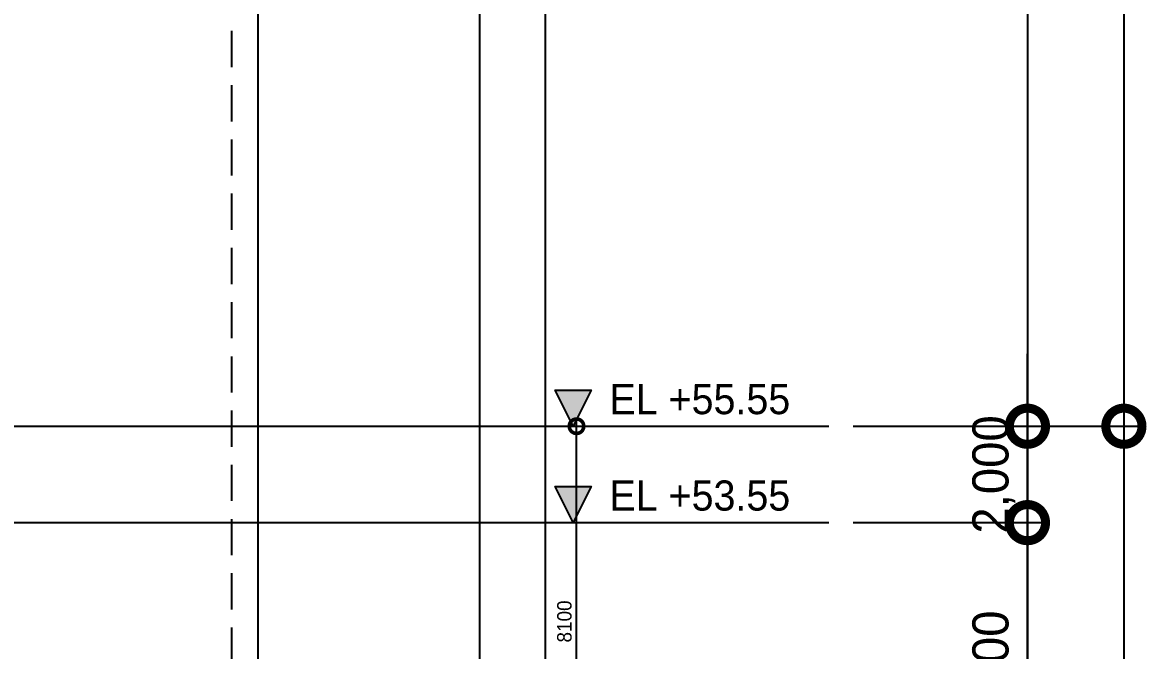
# Model space of a CAD drawing. Extents: x -430745 to 210250, y 0 to 148500.
# Drawn here: x 153908 to 177219, y 48526 to 61555 of the extents above; entities that cross this region are included whole.
import ezdxf

# ---------------------------------------------------------------- set-up
doc = ezdxf.new("R2010")
doc.units = 0
doc.header["$LTSCALE"] = 250
doc.header["$MEASUREMENT"] = 0
doc.linetypes.add('H1', pattern=[1.5, 1, -0.5])
doc.layers.get('0').update_dxf_attribs({"linetype": 'CONTINUOUS'})
doc.layers.get('Defpoints').update_dxf_attribs({"linetype": 'CONTINUOUS'})
for name, color, linetype in [('A-CEN', 1, 'CONTINUOUS'), ('A-DIM', 7, 'CONTINUOUS'), ('A-SYM-LEVEL', 7, 'CONTINUOUS'), ('BOUNDARY_추후 증축', 7, 'H1')]:
    doc.layers.add(name, color=color, linetype=linetype)
doc.layers.add('NOPLOT', color=193, linetype='CONTINUOUS', plot=False)
doc.styles.add('Gdim', font='')
doc.styles.get('Gdim').set_extended_font_data('Dotum')
doc.dimstyles.new('Gdim100', dxfattribs={"dimscale": 100, "dimtxt": 3, "dimasz": 6, "dimexe": 1.5, "dimexo": 2, "dimgap": 1, "dimtad": 1, "dimdec": 0, "dimzin": 0, "dimdsep": 46, "dimtxsty": 'Gdim', "dimblk": 'DOTSMALL', "dimcen": 1.5, "dimdle": 1.5, "dimclrd": 1, "dimclre": 1, "dimclrt": 256, "dimazin": 0, "dimtfac": 1, "dimtdec": 0, "dimtix": 1, "dimtmove": 2, "dimatfit": 3, "dimldrblk": 'DOTSMALL', "dimfxl": 1.5, "dimtolj": 1, "dimtzin": 0, "dimlwd": -1, "dimlwe": -1, "dimarcsym": 0})
doc.dimstyles.new('Gdim200', dxfattribs={"dimscale": 200, "dimtxt": 3, "dimasz": 6, "dimexe": 1.5, "dimexo": 2, "dimgap": 1, "dimtad": 1, "dimdec": 0, "dimzin": 0, "dimdsep": 46, "dimlunit": 6, "dimtxsty": 'Gdim', "dimblk": 'DOTSMALL', "dimcen": 1.5, "dimdle": 1.5, "dimclrd": 1, "dimclre": 1, "dimclrt": 256, "dimazin": 0, "dimtfac": 1, "dimtdec": 0, "dimtix": 1, "dimtmove": 2, "dimatfit": 3, "dimldrblk": 'DOTSMALL', "dimfxl": 1.5, "dimtolj": 1, "dimtzin": 0, "dimlwd": -1, "dimlwe": -1, "dimarcsym": 0})

# ---------------------------------------------------------------- blocks, each defined once
blk = doc.blocks.new('_DotSmall')
at = {"color": 0, "linetype": 'ByBlock', "const_width": 0.5}
blk.add_lwpolyline([(-0.0625, 0, 1), (0.0625, 0, 1)], format="xyb", close=True, dxfattribs=at)
blk = doc.blocks.new('*D132')
at = {"layer": 'A-DIM', "color": 1, "transparency": 16777216}
for p, q in [((14390765, -413951), (14390765, -407101)), ((14387148, -407476), (14391140, -407476)), ((14387148, -413576), (14391140, -413576))]:
    blk.add_line(p, q, dxfattribs=at)
at = {"layer": 'Defpoints', "color": 0, "transparency": 16777216}
for p in [(14386648, -407476), (14390765, -407476), (14386648, -413576)]:
    blk.add_point(p, dxfattribs=at)
at = {"layer": 'A-DIM', "color": 1, "transparency": 16777216, "xscale": 1500, "yscale": 1500, "zscale": 1500}
for p, rotation in [((14390765, -407476), 90), ((14390765, -413576), 270)]:
    blk.add_blockref('_DotSmall', p, dxfattribs=dict(at, rotation=rotation))
at = {"layer": 'A-DIM', "transparency": 16777216, "insert": (14390067, -410526), "char_height": 750, "attachment_point": 5, "rotation": 90, "style": 'Gdim'}
blk.add_mtext('\\A1;6,100', dxfattribs=at)
blk = doc.blocks.new('*D133')
at = {"layer": 'A-DIM', "color": 1, "transparency": 16777216}
for p, q in [((14392765, -405101), (14392765, -421901)), ((14387148, -405476), (14393140, -405476)), ((14387148, -421526), (14393140, -421526))]:
    blk.add_line(p, q, dxfattribs=at)
at = {"layer": 'Defpoints', "color": 0, "transparency": 16777216}
for p in [(14386648, -405476), (14386648, -421526), (14392765, -421526)]:
    blk.add_point(p, dxfattribs=at)
at = {"layer": 'A-DIM', "color": 1, "transparency": 16777216, "xscale": 1500, "yscale": 1500, "zscale": 1500}
for p, rotation in [((14392765, -405476), 90), ((14392765, -421526), 270)]:
    blk.add_blockref('_DotSmall', p, dxfattribs=dict(at, rotation=rotation))
at = {"layer": 'A-DIM', "transparency": 16777216, "insert": (14392067, -413501), "char_height": 750, "attachment_point": 5, "rotation": 90, "style": 'Gdim'}
blk.add_mtext('\\A1;16,050', dxfattribs=at)
blk = doc.blocks.new('*D134')
at = {"layer": 'A-DIM', "color": 1, "transparency": 16777216}
for p, q in [((14390765, -405476), (14390765, -403976)), ((14387148, -405476), (14391140, -405476)), ((14390765, -407476), (14390765, -405476)), ((14387148, -407476), (14391140, -407476)), ((14390765, -407476), (14390765, -408976))]:
    blk.add_line(p, q, dxfattribs=at)
at = {"layer": 'Defpoints', "color": 0, "transparency": 16777216}
for p in [(14386648, -405476), (14390765, -405476), (14386648, -407476)]:
    blk.add_point(p, dxfattribs=at)
at = {"layer": 'A-DIM', "color": 1, "transparency": 16777216, "xscale": 1500, "yscale": 1500, "zscale": 1500}
for p, rotation in [((14390765, -405476), 270), ((14390765, -407476), 90)]:
    blk.add_blockref('_DotSmall', p, dxfattribs=dict(at, rotation=rotation))
at = {"layer": 'A-DIM', "transparency": 16777216, "insert": (14390067, -406476), "char_height": 750, "attachment_point": 5, "rotation": 90, "style": 'Gdim'}
blk.add_mtext('\\A1;2,000', dxfattribs=at)
blk = doc.blocks.new('A$C481fd194')
blk.add_hatch(color=256).paths.add_polyline_path([(375, 750), (-375, 750), (0, 0)])
blk.add_lwpolyline([(0, 0), (-375, 750), (375, 750), (0, 0)])
blk = doc.blocks.new('A$C8d7ec12c')
at = {"layer": 'A-SYM-LEVEL'}
for p in [(0, 0), (0, -2000), (0, -8100), (0, -16050)]:
    blk.add_blockref('A$C481fd194', p, dxfattribs=at)
at = {"layer": 'A-SYM-LEVEL', "style": 'Gdim'}
for s, p in [('EL +55.55', (750, 250)), ('EL +53.55', (750, -1750)), ('EL +47.45', (750, -7850)), ('EL +39.50', (750, -15800))]:
    blk.add_text(s, height=625, dxfattribs=at).set_placement(p)
blk = doc.blocks.new('*D12')
at = {"layer": 'Defpoints', "color": 0, "transparency": 16777216}
for p in [(150895, 53179, 0), (165398, 53179), (164395, 45079)]:
    blk.add_point(p, dxfattribs=at)
at = {"layer": 'NOPLOT', "color": 1, "transparency": 16777216}
for p, q in [((151095, 53179), (165548, 53179)), ((165398, 44929), (165398, 53329)), ((164595, 45079), (165548, 45079))]:
    blk.add_line(p, q, dxfattribs=at)
at = {"layer": 'NOPLOT', "color": 1, "transparency": 16777216, "xscale": 600, "yscale": 600, "zscale": 600}
for p, rotation in [((165398, 53179), 90), ((165398, 45079), 270)]:
    blk.add_blockref('_DotSmall', p, dxfattribs=dict(at, rotation=rotation))
at = {"layer": 'NOPLOT', "transparency": 16777216, "insert": (165148, 49129), "char_height": 300, "attachment_point": 5, "rotation": 90, "style": 'Gdim'}
blk.add_mtext('\\A1;8100', dxfattribs=at)
blk = doc.blocks.new('A-CEN-WEST2')
at = {"layer": 'A-CEN'}
for p, q in [((14374810.5, -438071.4, 0), (14374810.5, -330738.1, 0)), ((14379410.5, -438071.4, 0), (14379410.5, -330738.1, 0))]:
    blk.add_line(p, q, dxfattribs=at)
at = {"layer": 'A-CEN', "elevation": 0}
for points in [[(14300110.5, -405475.9), (14386647.6, -405475.9)], [(14300110.5, -407475.9), (14386647.6, -407475.9)]]:
    blk.add_lwpolyline(points, dxfattribs=at)
at = {"layer": 'A-SYM-LEVEL'}
blk.add_blockref('A$C8d7ec12c', (14381344.9, -405475.9, 0), dxfattribs=at)
at = {"layer": 'A-DIM'}
for base, p1, p2, angle, picture, middle in [((14390765.2, -405475.9, 0), (14386647.6, -407475.9, 0), (14386647.6, -405475.9, 0), 270, '*D134', (14390067.4, -406475.9, 0)), ((14392765.2, -421525.9, 0), (14386647.6, -405475.9, 0), (14386647.6, -421525.9, 0), 90, '*D133', (14392067.4, -413500.9, 0)), ((14390765.2, -407475.9, 0), (14386647.6, -413575.9, 0), (14386647.6, -407475.9, 0), 270, '*D132', (14390067.4, -410525.9, 0))]:
    dim = blk.add_linear_dim(base=base, p1=p1, p2=p2, angle=angle, dimstyle='Gdim200', override={"dimscale": 250}, dxfattribs=at)
    dim.commit()
    dim.dimension.update_dxf_attribs({"geometry": picture, "text_midpoint": middle})

msp = doc.modelspace()

# ---------------------------------------------------------------- linework, layer by layer
at = {"layer": 'BOUNDARY_추후 증축', "ltscale": 3, "elevation": 0}
msp.add_lwpolyline([(115545.3, 37028.9), (115545.3, 86128.9), (158245.3, 86128.9), (158245.3, 36928.9)], dxfattribs=at)
at = {"layer": 'NOPLOT'}
for points in [[(13750, 138250), (176750, 138250), (176750, 10250), (13750, 10250)], [(15750, 136250), (174750, 136250), (174750, 12250), (15750, 12250)], [(25750, 126250), (164750, 126250), (164750, 22250), (25750, 22250)]]:
    msp.add_lwpolyline(points, close=True, dxfattribs=at)

# ---------------------------------------------------------------- block references
at = {"layer": 'A-DIM'}
msp.add_blockref('A-CEN-WEST2', (-14216015.2, 458654.8), dxfattribs=at)

# ---------------------------------------------------------------- dimensions: what is measured, and where the dimension line sits
at = {"layer": 'NOPLOT'}
dim = msp.add_linear_dim(base=(165397.9, 53178.9), p1=(164395.3, 45078.9), p2=(150895.3, 53178.9, 0), angle=90, dimstyle='Gdim100', dxfattribs=at)
dim.commit()
dim.dimension.update_dxf_attribs({"geometry": '*D12', "text_midpoint": (165147.7, 49128.9)})

doc.saveas('drawing.dxf')
